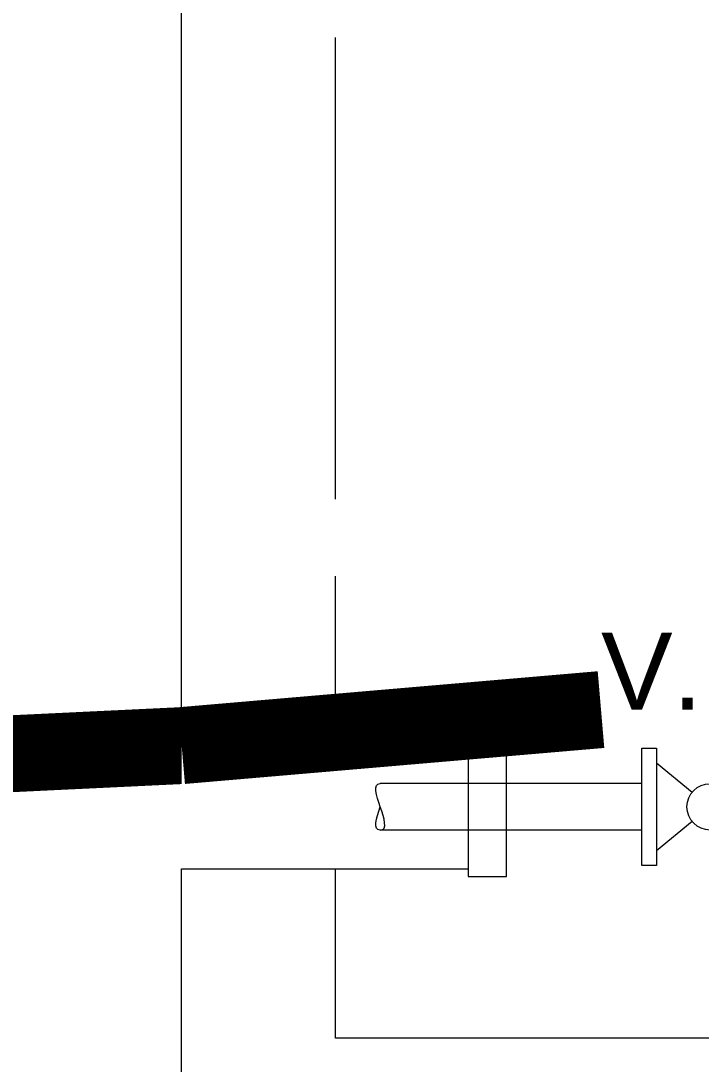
# Model space of a CAD drawing. Header units: millimetres. Extents: x 553474 to 556484, y 6145926 to 6146600.
# Drawn here: x 556200.944 to 556201.828, y 6146170.88 to 6146172.235 of the extents above; entities that cross this region are included whole.
import ezdxf

# ---------------------------------------------------------------- set-up
doc = ezdxf.new("R2010")
doc.units = ezdxf.units.MM
doc.layers.add('8', color=8, linetype='Continuous', lineweight=0)
doc.styles.get("Standard").update_dxf_attribs({"font": 'arial.ttf'})

msp = doc.modelspace()

# ---------------------------------------------------------------- linework, layer by layer
at = {"layer": '8'}
for p, q in [((556201.1529, 6146171.2937, 9.796), (556201.5252, 6146171.2937, 9.796)), ((556201.7509, 6146171.1379, 9.796), (556201.7509, 6146171.2903, 9.796)), ((556201.7509, 6146171.2903, 9.796), (556201.77, 6146171.2903, 9.796)), ((556201.77, 6146171.2903, 9.796), (556201.77, 6146171.1379, 9.796)), ((556201.77, 6146171.2712, 9.796), (556201.8165, 6146171.2332, 9.796)), ((556201.7509, 6146171.2443, 9.796), (556201.4111, 6146171.2443, 9.796)), ((556201.8165, 6146171.1951, 9.796), (556201.77, 6146171.157, 9.796)), ((556201.7509, 6146171.184, 9.796), (556201.4111, 6146171.184, 9.796)), ((556201.77, 6146171.1379, 9.796), (556201.7509, 6146171.1379, 9.796)), ((556201.1529, 6146171.1337, 9.796), (556201.5252, 6146171.1337, 9.796))]:
    msp.add_line(p, q, dxfattribs=at)
at = {"layer": '8', "elevation": 9.796}
for points in [[(556201.1529, 6146171.2937), (556201.1529, 6146173.1137), (556202.8329, 6146173.1137)], [(556202.9929, 6146173.1137), (556203.5529, 6146173.1137), (556203.5529, 6146170.7137), (556201.1529, 6146170.7137), (556201.1529, 6146171.1337)], [(556202.9929, 6146172.9137), (556203.3529, 6146172.9137), (556203.3529, 6146170.9137), (556201.3529, 6146170.9137), (556201.3529, 6146171.1337)], [(556201.3529, 6146171.6137), (556201.3529, 6146172.2137)], [(556201.3529, 6146171.2937), (556201.3529, 6146171.5137)]]:
    msp.add_lwpolyline(points, dxfattribs=at)
at = {"layer": '8', "lineweight": 5, "const_width": 0.1, "elevation": 9.796}
msp.add_lwpolyline([(556201.698, 6146171.3405), (556201.1529, 6146171.2937, 0.119887), (556199.3154, 6146170.8467), (556197.601, 6146169.9601, -0.11851), (556195.7853, 6146169.5131), (556195.1065, 6146169.5095)], format="xyb", dxfattribs=at)
at = {"layer": '8', "elevation": 9.796}
msp.add_lwpolyline([(556201.5252, 6146171.1237), (556201.5752, 6146171.1237), (556201.5752, 6146171.3037), (556201.5252, 6146171.3037)], close=True, dxfattribs=at)
at = {"layer": '8'}
msp.add_circle((556201.8398, 6146171.2141, 9.796), 0.0301, dxfattribs=at)
at = {"layer": '8', "start_tangent": (1, 0), "end_tangent": (1, 0)}
msp.add_spline([(556201.4111, 6146171.184, 9.796), (556201.4111, 6146171.2141, 9.796), (556201.4111, 6146171.2443, 9.796)], degree=3, dxfattribs=at)
at = {"layer": '8'}
msp.add_open_spline([(556201.4111, 6146171.184, 9.796), (556201.4011, 6146171.184, 9.796), (556201.4061, 6146171.1991, 9.796), (556201.4111, 6146171.2141, 9.796)], degree=3, dxfattribs=at)

# ---------------------------------------------------------------- texts
msp.add_text('V.R.', height=0.1, dxfattribs=at).set_placement((556201.698, 6146171.3405, 9.796))

doc.saveas('drawing.dxf')
